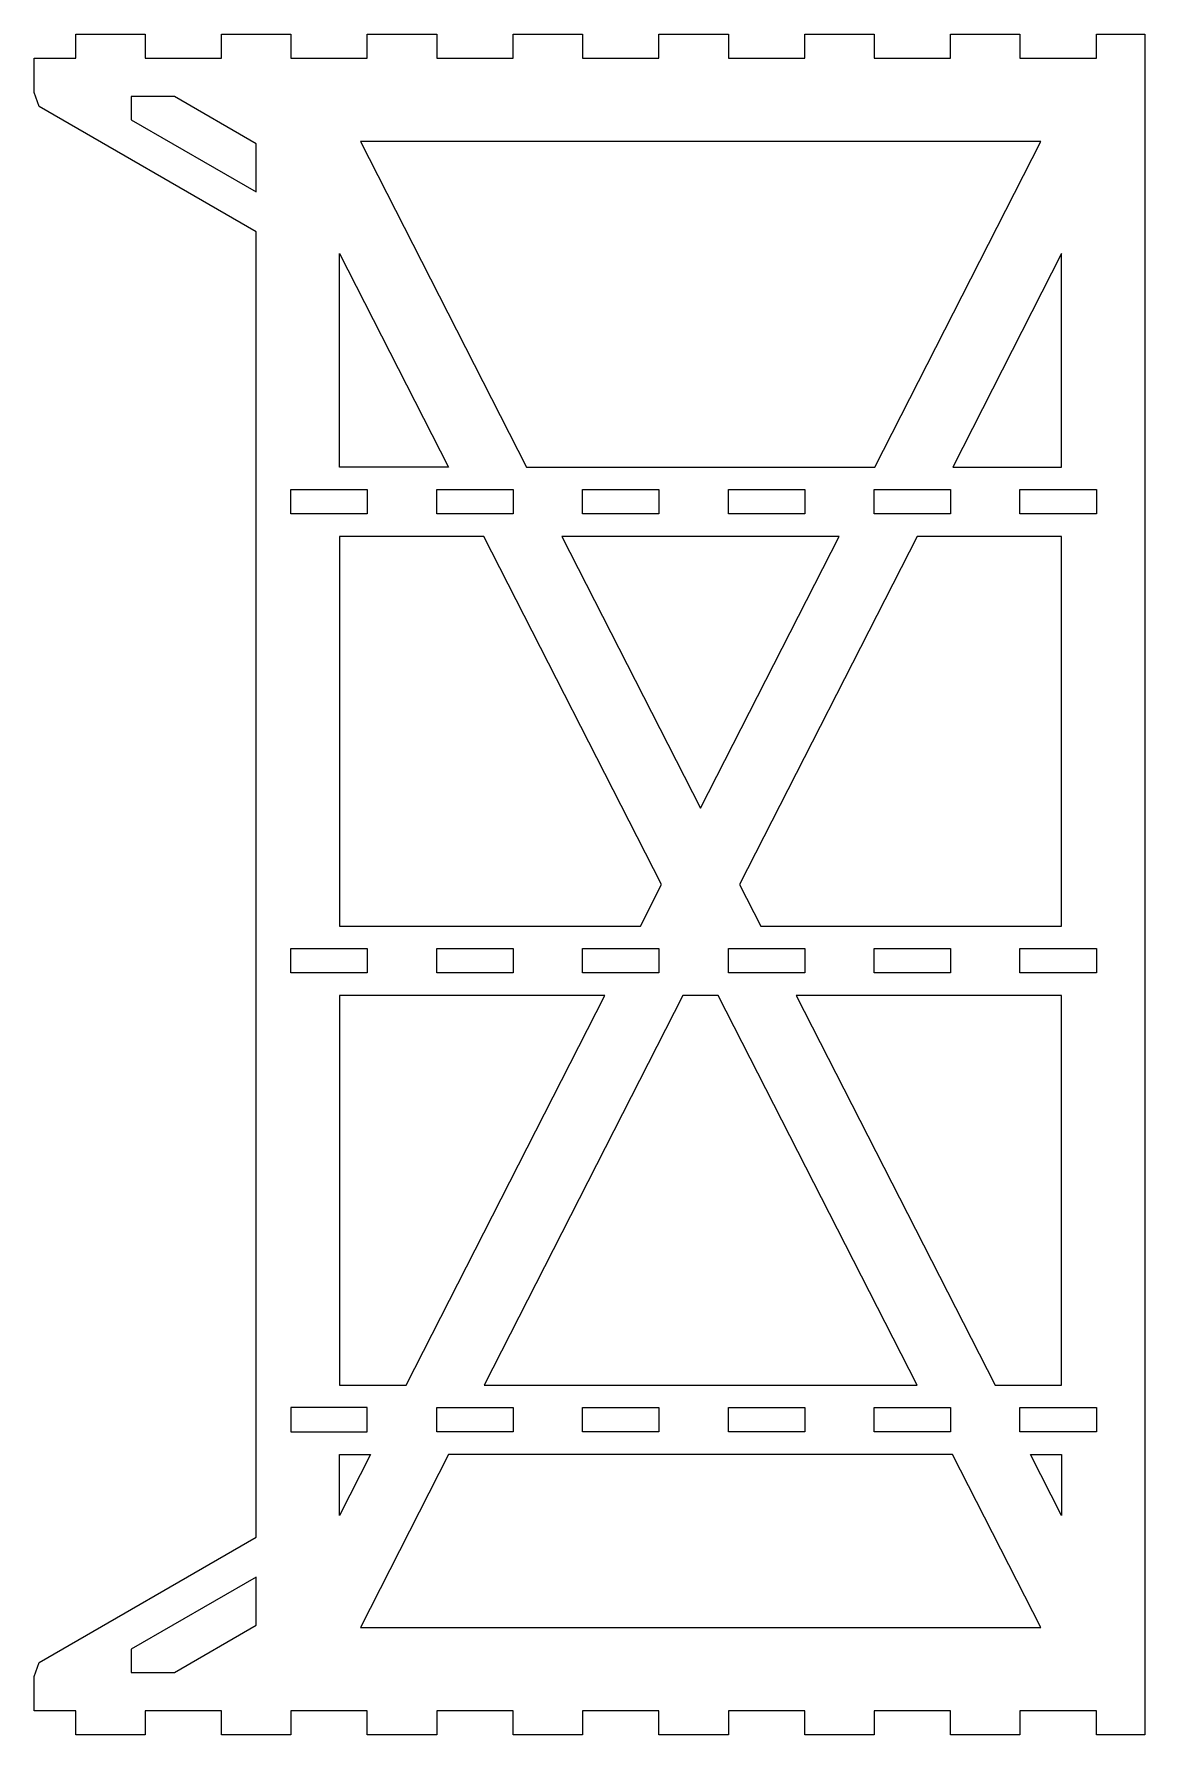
# Model space of a CAD drawing. Extents: x -159 to 1, y -122 to 122.
import ezdxf

# ---------------------------------------------------------------- set-up
doc = ezdxf.new("R2010")
doc.units = 0
doc.layers.add('1', color=7, linetype='CONTINUOUS')

msp = doc.modelspace()

# ---------------------------------------------------------------- linework, layer by layer
at = {"layer": '1', "color": 163, "linetype": 'CONTINUOUS'}
for p, q in [((-153, 118.975), (-153, 122.475)), ((-153, 122.475), (-143, 122.475)), ((-143, 122.475), (-143, 118.975)), ((-132, 118.975), (-132, 122.475)), ((-132, 122.475), (-122, 122.475)), ((-122, 122.475), (-122, 118.975)), ((-111, 122.475), (-101, 122.475)), ((-111, 118.975), (-111, 122.475)), ((-101, 122.475), (-101, 118.975)), ((-90, 118.975), (-90, 122.475)), ((-90, 122.475), (-80, 122.475)), ((-80, 122.475), (-80, 118.975)), ((-69, 118.975), (-69, 122.475)), ((-69, 122.475), (-59, 122.475)), ((-59, 122.475), (-59, 118.975)), ((-48, 122.475), (-38, 122.475)), ((-48, 118.975), (-48, 122.475)), ((-38, 122.475), (-38, 118.975)), ((-27, 118.975), (-27, 122.475)), ((-27, 122.475), (-17, 122.475)), ((-17, 122.475), (-17, 118.975)), ((-6, 122.475), (1, 122.475)), ((-6, 118.975), (-6, 122.475)), ((1, 122.475), (1, -122.475)), ((-159, 118.975), (-153, 118.975)), ((-159, 114.029932), (-159, 118.975)), ((-143, 118.975), (-132, 118.975)), ((-122, 118.975), (-111, 118.975)), ((-101, 118.975), (-90, 118.975)), ((-80, 118.975), (-69, 118.975)), ((-59, 118.975), (-48, 118.975)), ((-38, 118.975), (-27, 118.975)), ((-17, 118.975), (-6, 118.975)), ((-158.27206, 112.029932), (-159, 114.029932)), ((-127, 93.975), (-158.27206, 112.029932)), ((-127, -93.975), (-127, 93.975)), ((-158.27206, -112.029932), (-127, -93.975)), ((-159, -114.029932), (-158.27206, -112.029932)), ((-159, -118.975), (-159, -114.029932)), ((-153, -118.975), (-159, -118.975)), ((-153, -122.475), (-153, -118.975)), ((-132, -118.975), (-143, -118.975)), ((-143, -118.975), (-143, -122.475)), ((-132, -122.475), (-132, -118.975)), ((-122, -118.975), (-122, -122.475)), ((-111, -118.975), (-122, -118.975)), ((-111, -122.475), (-111, -118.975)), ((-90, -118.975), (-101, -118.975)), ((-101, -118.975), (-101, -122.475)), ((-90, -122.475), (-90, -118.975)), ((-69, -118.975), (-80, -118.975)), ((-80, -118.975), (-80, -122.475)), ((-69, -122.475), (-69, -118.975)), ((-48, -118.975), (-59, -118.975)), ((-59, -118.975), (-59, -122.475)), ((-48, -122.475), (-48, -118.975)), ((-38, -118.975), (-38, -122.475)), ((-27, -118.975), (-38, -118.975)), ((-27, -122.475), (-27, -118.975)), ((-6, -118.975), (-17, -118.975)), ((-17, -118.975), (-17, -122.475)), ((-6, -122.475), (-6, -118.975)), ((-143, -122.475), (-153, -122.475)), ((-122, -122.475), (-132, -122.475)), ((-101, -122.475), (-111, -122.475)), ((-80, -122.475), (-90, -122.475)), ((-59, -122.475), (-69, -122.475)), ((-38, -122.475), (-48, -122.475)), ((-17, -122.475), (-27, -122.475)), ((1, -122.475), (-6, -122.475))]:
    msp.add_line(p, q, dxfattribs=at)
at = {"layer": '1', "color": 150, "linetype": 'CONTINUOUS'}
for p, q in [((-138.774991, 113.475), (-145, 113.475)), ((-145, 113.475), (-145, 110.140808)), ((-127, 106.676706), (-138.774991, 113.475)), ((-145, 110.140808), (-127, 99.748503)), ((-127, 99.748503), (-127, 106.676706)), ((-14, 106.975), (-112, 106.975)), ((-112, 106.975), (-88.075303, 60.1125)), ((-37.924697, 60.1125), (-14, 106.975)), ((-115, 60.1125), (-115, 90.858748)), ((-115, 90.858748), (-99.303128, 60.1125)), ((-11, 90.858748), (-26.696872, 60.1125)), ((-11, 60.1125), (-11, 90.858748)), ((-99.303128, 60.1125), (-115, 60.1125)), ((-88.075303, 60.1125), (-37.924697, 60.1125)), ((-26.696872, 60.1125), (-11, 60.1125)), ((-122, 53.3625), (-122, 56.8625)), ((-122, 56.8625), (-111, 56.8625)), ((-111, 56.8625), (-111, 53.3625)), ((-101, 53.3625), (-101, 56.8625)), ((-101, 56.8625), (-90, 56.8625)), ((-90, 56.8625), (-90, 53.3625)), ((-80, 56.8625), (-69, 56.8625)), ((-80, 53.3625), (-80, 56.8625)), ((-69, 56.8625), (-69, 53.3625)), ((-59, 53.3625), (-59, 56.8625)), ((-59, 56.8625), (-48, 56.8625)), ((-48, 56.8625), (-48, 53.3625)), ((-38, 53.3625), (-38, 56.8625)), ((-38, 56.8625), (-27, 56.8625)), ((-27, 56.8625), (-27, 53.3625)), ((-17, 56.8625), (-6, 56.8625)), ((-17, 53.3625), (-17, 56.8625)), ((-6, 56.8625), (-6, 53.3625)), ((-111, 53.3625), (-122, 53.3625)), ((-90, 53.3625), (-101, 53.3625)), ((-69, 53.3625), (-80, 53.3625)), ((-48, 53.3625), (-59, 53.3625)), ((-27, 53.3625), (-38, 53.3625)), ((-6, 53.3625), (-17, 53.3625)), ((-115, 50.1125), (-115, -5.9875)), ((-94.197831, 50.1125), (-115, 50.1125)), ((-68.613913, 0), (-94.197831, 50.1125)), ((-43.029994, 50.1125), (-82.970006, 50.1125)), ((-82.970006, 50.1125), (-63, 10.996251)), ((-63, 10.996251), (-43.029994, 50.1125)), ((-31.802169, 50.1125), (-57.386087, 0)), ((-11, 50.1125), (-31.802169, 50.1125)), ((-11, -5.9875), (-11, 50.1125)), ((-71.670709, -5.9875), (-68.613913, 0)), ((-57.386087, 0), (-54.329291, -5.9875)), ((-115, -5.9875), (-71.670709, -5.9875)), ((-54.329291, -5.9875), (-11, -5.9875)), ((-122, -12.7375), (-122, -9.2375)), ((-122, -9.2375), (-111, -9.2375)), ((-111, -9.2375), (-111, -12.7375)), ((-101, -12.7375), (-101, -9.2375)), ((-101, -9.2375), (-90, -9.2375)), ((-90, -9.2375), (-90, -12.7375)), ((-80, -9.2375), (-69, -9.2375)), ((-80, -12.7375), (-80, -9.2375)), ((-69, -9.2375), (-69, -12.7375)), ((-59, -9.2375), (-48, -9.2375)), ((-59, -12.7375), (-59, -9.2375)), ((-48, -9.2375), (-48, -12.7375)), ((-38, -12.7375), (-38, -9.2375)), ((-38, -9.2375), (-27, -9.2375)), ((-27, -9.2375), (-27, -12.7375)), ((-17, -12.7375), (-17, -9.2375)), ((-17, -9.2375), (-6, -9.2375)), ((-6, -9.2375), (-6, -12.7375)), ((-111, -12.7375), (-122, -12.7375)), ((-90, -12.7375), (-101, -12.7375)), ((-69, -12.7375), (-80, -12.7375)), ((-48, -12.7375), (-59, -12.7375)), ((-27, -12.7375), (-38, -12.7375)), ((-6, -12.7375), (-17, -12.7375)), ((-76.776006, -15.9875), (-115, -15.9875)), ((-115, -15.9875), (-115, -72.0875)), ((-105.416721, -72.0875), (-76.776006, -15.9875)), ((-65.548181, -15.9875), (-94.188896, -72.0875)), ((-60.451819, -15.9875), (-65.548181, -15.9875)), ((-31.811104, -72.0875), (-60.451819, -15.9875)), ((-49.223994, -15.9875), (-20.583279, -72.0875)), ((-11, -15.9875), (-49.223994, -15.9875)), ((-11, -72.0875), (-11, -15.9875)), ((-115, -72.0875), (-105.416721, -72.0875)), ((-94.188896, -72.0875), (-31.811104, -72.0875)), ((-20.583279, -72.0875), (-11, -72.0875)), ((-122, -75.3375), (-122, -78.8375)), ((-111, -75.3375), (-122, -75.3375)), ((-111, -78.8375), (-111, -75.3375)), ((-101, -75.3375), (-90, -75.3375)), ((-101, -78.8375), (-101, -75.3375)), ((-90, -75.3375), (-90, -78.8375)), ((-80, -78.8375), (-80, -75.3375)), ((-80, -75.3375), (-69, -75.3375)), ((-69, -75.3375), (-69, -78.8375)), ((-59, -78.8375), (-59, -75.3375)), ((-59, -75.3375), (-48, -75.3375)), ((-48, -75.3375), (-48, -78.8375)), ((-38, -75.3375), (-27, -75.3375)), ((-38, -78.8375), (-38, -75.3375)), ((-27, -75.3375), (-27, -78.8375)), ((-17, -75.3375), (-6, -75.3375)), ((-17, -78.8375), (-17, -75.3375)), ((-6, -75.3375), (-6, -78.8375)), ((-122, -78.8375), (-111, -78.8375)), ((-90, -78.8375), (-101, -78.8375)), ((-69, -78.8375), (-80, -78.8375)), ((-48, -78.8375), (-59, -78.8375)), ((-27, -78.8375), (-38, -78.8375)), ((-6, -78.8375), (-17, -78.8375)), ((-110.522018, -82.0875), (-115, -90.858748)), ((-115, -90.858748), (-115, -82.0875)), ((-115, -82.0875), (-110.522018, -82.0875)), ((-99.294193, -82.0875), (-112, -106.975)), ((-26.705807, -82.0875), (-99.294193, -82.0875)), ((-14, -106.975), (-26.705807, -82.0875)), ((-11, -90.858748), (-15.477982, -82.0875)), ((-15.477982, -82.0875), (-11, -82.0875)), ((-11, -82.0875), (-11, -90.858748)), ((-127, -99.748503), (-145, -110.140808)), ((-127, -106.676706), (-127, -99.748503)), ((-138.774991, -113.475), (-127, -106.676706)), ((-112, -106.975), (-14, -106.975)), ((-145, -110.140808), (-145, -113.475)), ((-145, -113.475), (-138.774991, -113.475))]:
    msp.add_line(p, q, dxfattribs=at)

doc.saveas('drawing.dxf')
